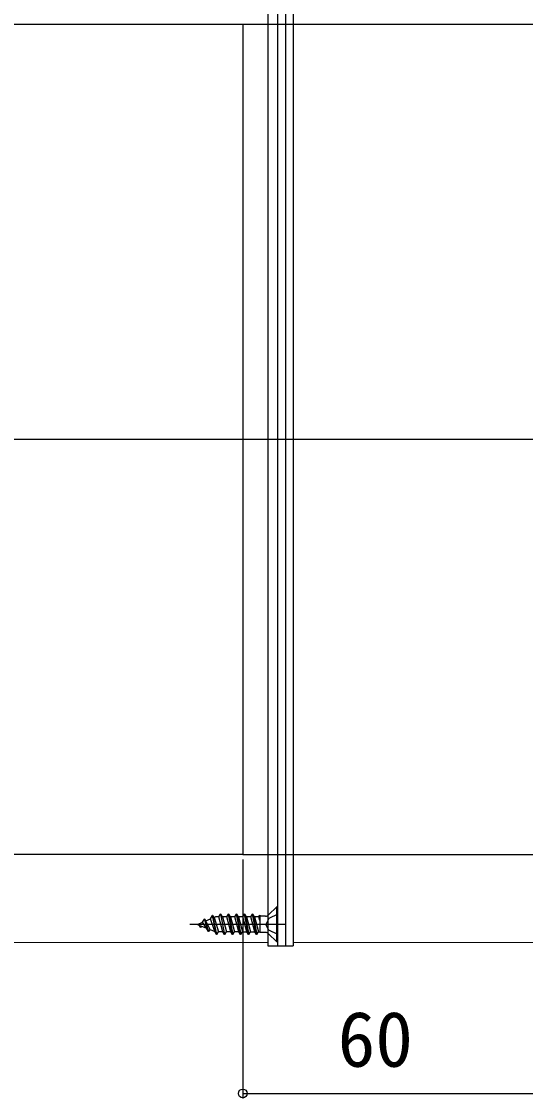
# Model space of a CAD drawing. Units: millimetres, scale not verified. Extents: x -875 to 875, y -1299 to 1293.
# Drawn here: x -209 to -108.8, y -997.4 to -783.4 of the extents above; entities that cross this region are included whole.
import ezdxf
from ezdxf.enums import TextEntityAlignment as Align

# ---------------------------------------------------------------- set-up
doc = ezdxf.new("R2010")
doc.units = ezdxf.units.MM
doc.header["$LTSCALE"] = 8
doc.layers.add('0-4_YKK_12', color=2, linetype='Continuous', lineweight=18)
for name, color, linetype in [('0-5_YKK_13', 4, 'Continuous'), ('0-7_YKK_D', 6, 'Continuous'), ('0-9_YSS_K', 3, 'Continuous')]:
    doc.layers.add(name, color=color, linetype=linetype)
doc.styles.add('ＭＳ ゴシック', font='')
doc.styles.get('ＭＳ ゴシック').set_extended_font_data('MS Gothic')

msp = doc.modelspace()

# ---------------------------------------------------------------- linework, layer by layer
at = {"layer": '0-4_YKK_12'}
for p, q in [((-160, -766.447), (-160, -966.447)), ((-155, -766.447), (-155, -966.447)), ((-160, -966.447), (-335, -966.447)), ((655, -966.447), (-155, -966.447))]:
    msp.add_line(p, q, dxfattribs=at)
at = {"layer": '0-5_YKK_13'}
for p, q in [((-156.5, -765.747), (-156.5, -967.147)), ((-155, -765.747), (-155, -967.147)), ((-169.738, -961.372), (-169.435, -960.847)), ((-169.435, -960.847), (-168.64, -964.847)), ((-169.335, -960.847), (-169.435, -960.847)), ((-169.032, -961.372), (-169.335, -960.847)), ((-168.54, -964.847), (-169.335, -960.847)), ((-168.148, -961.372), (-167.845, -960.847)), ((-167.745, -960.847), (-167.845, -960.847)), ((-167.05, -964.847), (-167.845, -960.847)), ((-167.442, -961.372), (-167.745, -960.847)), ((-167.745, -960.847), (-166.95, -964.847)), ((-166.558, -961.372), (-166.255, -960.847)), ((-166.155, -960.847), (-166.255, -960.847)), ((-165.46, -964.847), (-166.255, -960.847)), ((-165.852, -961.372), (-166.155, -960.847)), ((-166.155, -960.847), (-165.36, -964.847)), ((-164.968, -961.372), (-164.665, -960.847)), ((-163.87, -964.847), (-164.665, -960.847)), ((-164.565, -960.847), (-164.665, -960.847)), ((-164.262, -961.372), (-164.565, -960.847)), ((-164.565, -960.847), (-163.77, -964.847)), ((-163.378, -961.372), (-163.075, -960.847)), ((-162.28, -964.847), (-163.075, -960.847)), ((-162.975, -960.847), (-163.075, -960.847)), ((-162.672, -961.372), (-162.975, -960.847)), ((-162.975, -960.847), (-162.18, -964.847)), ((-158, -960.797), (-159.815, -961.702)), ((-158.25, -966.347), (-158.25, -959.347)), ((-158, -966.347), (-158, -959.347)), ((-156.5, -962.847), (-175.495, -962.847)), ((-174, -962.847), (-172.976, -962.423)), ((-174, -962.847), (-172.197, -963.594)), ((-173.41, -963.447), (-173.68, -962.979)), ((-172.976, -962.423), (-172.615, -961.797)), ((-172.197, -963.594), (-172.976, -962.423)), ((-172.515, -961.797), (-172.615, -961.797)), ((-172.312, -962.148), (-172.515, -961.797)), ((-171.72, -964.247), (-172.515, -961.797)), ((-172.312, -962.148), (-171.418, -961.777)), ((-171.508, -963.879), (-172.312, -962.148)), ((-171.418, -961.777), (-171.025, -961.097)), ((-170.563, -964.271), (-171.418, -961.777)), ((-170.23, -964.847), (-171.025, -961.097)), ((-170.925, -961.097), (-171.025, -961.097)), ((-170.13, -964.847), (-170.925, -961.097)), ((-170.703, -961.481), (-170.925, -961.097)), ((-170.703, -961.481), (-170.439, -961.372)), ((-170.703, -961.481), (-169.827, -964.322)), ((-169.738, -961.372), (-170.439, -961.372)), ((-168.943, -964.322), (-169.738, -961.372)), ((-169.032, -961.372), (-168.237, -964.322)), ((-168.148, -961.372), (-169.032, -961.372)), ((-167.353, -964.322), (-168.148, -961.372)), ((-167.442, -961.372), (-166.647, -964.322)), ((-166.558, -961.372), (-167.442, -961.372)), ((-165.763, -964.322), (-166.558, -961.372)), ((-164.968, -961.372), (-165.852, -961.372)), ((-165.852, -961.372), (-165.057, -964.322)), ((-164.173, -964.322), (-164.968, -961.372)), ((-164.262, -961.372), (-163.467, -964.322)), ((-163.378, -961.372), (-164.262, -961.372)), ((-162.583, -964.322), (-163.378, -961.372)), ((-162.672, -961.372), (-161.877, -964.322)), ((-161.788, -961.372), (-162.672, -961.372)), ((-161.788, -961.372), (-161.587, -961.024)), ((-161.587, -962.116), (-161.788, -961.372)), ((-161.587, -961.024), (-161.587, -964.482)), ((-160.446, -961.212), (-161.587, -961.212)), ((-159.815, -961.702), (-160.424, -962.847)), ((-160, -961.097), (-160, -964.597)), ((-173.31, -963.447), (-173.41, -963.447)), ((-173.31, -963.447), (-173.164, -963.193)), ((-171.82, -964.247), (-172.197, -963.594)), ((-171.72, -964.247), (-171.508, -963.879)), ((-171.508, -963.879), (-170.563, -964.271)), ((-170.23, -964.847), (-170.563, -964.271)), ((-170.13, -964.847), (-170.23, -964.847)), ((-170.13, -964.847), (-169.827, -964.322)), ((-168.943, -964.322), (-169.827, -964.322)), ((-168.64, -964.847), (-168.943, -964.322)), ((-168.54, -964.847), (-168.64, -964.847)), ((-168.54, -964.847), (-168.237, -964.322)), ((-167.353, -964.322), (-168.237, -964.322)), ((-167.05, -964.847), (-167.353, -964.322)), ((-166.95, -964.847), (-167.05, -964.847)), ((-166.95, -964.847), (-166.647, -964.322)), ((-165.763, -964.322), (-166.647, -964.322)), ((-165.46, -964.847), (-165.763, -964.322)), ((-165.36, -964.847), (-165.46, -964.847)), ((-165.36, -964.847), (-165.057, -964.322)), ((-165.057, -964.322), (-164.173, -964.322)), ((-163.87, -964.847), (-164.173, -964.322)), ((-163.77, -964.847), (-163.87, -964.847)), ((-163.77, -964.847), (-163.467, -964.322)), ((-163.467, -964.322), (-162.583, -964.322)), ((-162.28, -964.847), (-162.583, -964.322)), ((-162.18, -964.847), (-162.28, -964.847)), ((-162.18, -964.847), (-161.877, -964.322)), ((-161.877, -964.322), (-161.587, -964.322)), ((-160.446, -964.482), (-161.587, -964.482)), ((-158.25, -966.347), (-159.881, -964.716)), ((-158.5, -967.147), (-155, -967.147)), ((-158, -966.347), (-158.25, -966.347))]:
    msp.add_line(p, q, dxfattribs=at)
msp.add_lwpolyline([(-160, -967.147), (-158, -967.147), (-158, -765.747), (-160, -765.747)], close=True, dxfattribs=at)
for points in [[(-158, -959.347), (-158.25, -959.347), (-159.881, -960.977)], [(-171.72, -964.247), (-171.82, -964.247), (-172.615, -961.797)], [(-158, -964.897), (-159.815, -963.992), (-160.424, -962.847)]]:
    msp.add_lwpolyline(points, dxfattribs=at)
for centre, start, end in [((-160.446, -960.412), 270, 315), ((-160.446, -965.282), 45, 90)]:
    msp.add_arc(centre, 0.8, start, end, dxfattribs=at)
at = {"layer": '0-7_YKK_D'}
for p, q in [((-165, -949.947), (-165, -997.447)), ((-165, -996.447), (-105, -996.447))]:
    msp.add_line(p, q, dxfattribs=at)
msp.add_circle((-165, -996.447), 0.875, dxfattribs=at)
at = {"layer": '0-9_YSS_K'}
for p, q in [((-335, -783.947), (-165, -783.947)), ((-165, -783.947), (670, -783.947)), ((-165, -783.947), (-165, -948.947)), ((-335, -866.447), (785, -866.447)), ((-165, -948.947), (-335, -948.947)), ((-165, -948.947), (670, -948.947))]:
    msp.add_line(p, q, dxfattribs=at)

# ---------------------------------------------------------------- texts
at = {"layer": '0-7_YKK_D', "style": 'ＭＳ ゴシック'}
msp.add_text('60', height=11, dxfattribs=at).set_placement((-146.122, -994.447), align=Align.BOTTOM_LEFT)

doc.saveas('drawing.dxf')
